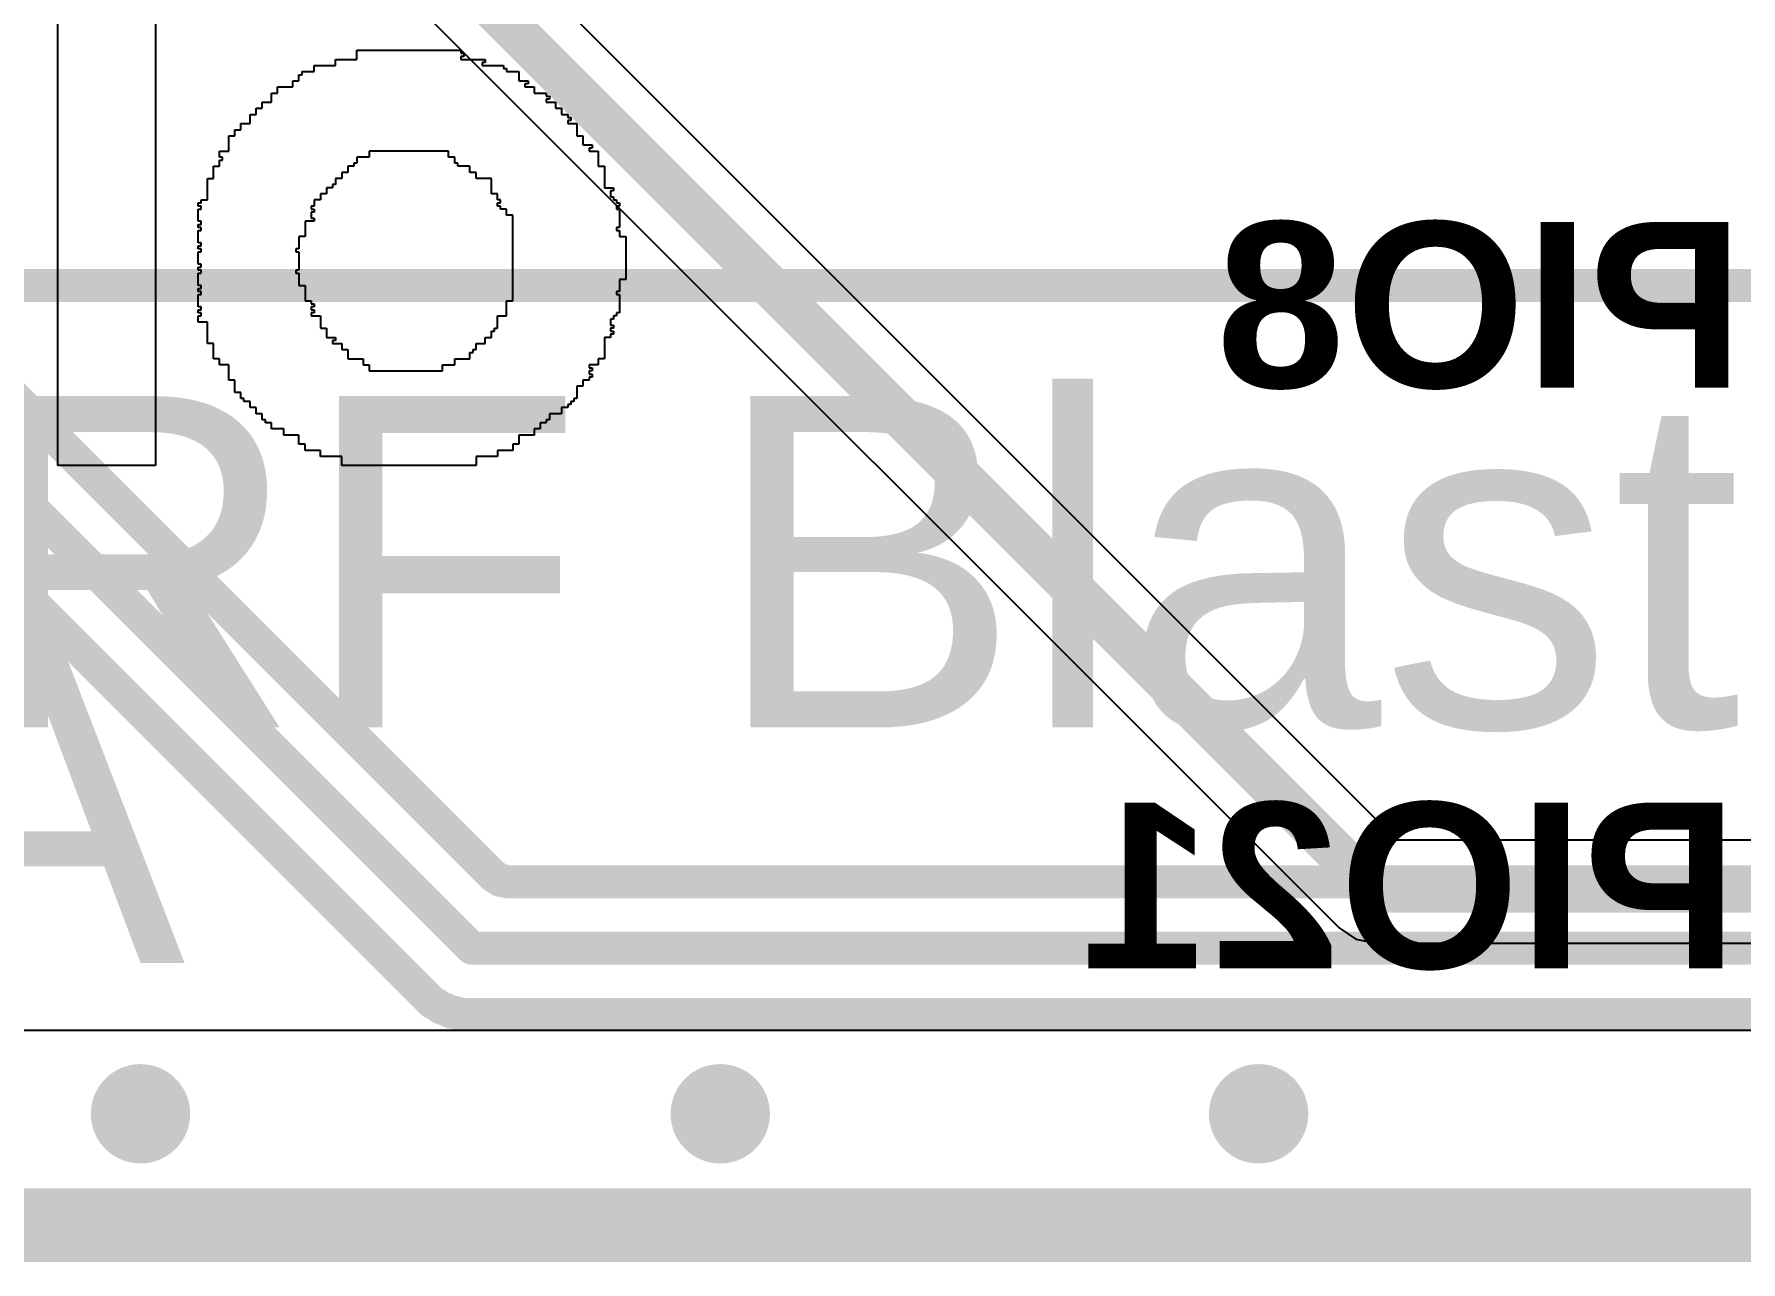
# Model space of a CAD drawing. Header units: inches. Extents: x 0 to 12.4, y -0.6 to 2.2.
# Drawn here: x 0.2022 to 0.6078, y -0.005 to 0.2868 of the extents above; entities that cross this region are included whole.
import ezdxf

# ---------------------------------------------------------------- set-up
doc = ezdxf.new("R2010")
doc.units = ezdxf.units.IN
doc.header["$MEASUREMENT"] = 0
for name, color, linetype in [('Board_Outline', 216, 'Continuous'), ('Bottom Layer', 5, 'Continuous'), ('Bottom Overlay', 54, 'Continuous'), ('Dimension', 6, 'Continuous'), ('Top Layer', 1, 'Continuous'), ('Top Overlay', 2, 'Continuous')]:
    doc.layers.add(name, color=color, linetype=linetype)
doc.styles.add('Arial', font='', dxfattribs={"height": 0.2})
doc.styles.add('Arial_Bold', font='', dxfattribs={"height": 0.2})
doc.styles.get('Arial').set_extended_font_data('Arial')
doc.styles.get('Arial_Bold').set_extended_font_data('Arial', bold=True)

msp = doc.modelspace()

# ---------------------------------------------------------------- hatches: boundary and pattern name
at = {"layer": 'Dimension'}
h = msp.add_hatch(color=6, dxfattribs=at)
edge = h.paths.add_edge_path()
edge.add_arc((0.2274549, 0.0301935), 0.011811, 0, 360)
h = msp.add_hatch(color=6, dxfattribs=at)
edge = h.paths.add_edge_path()
edge.add_arc((0.3652502, 0.0301935), 0.011811, 0, 360)
h = msp.add_hatch(color=6, dxfattribs=at)
edge = h.paths.add_edge_path()
edge.add_arc((0.4932029, 0.0301935), 0.011811, 0, 360)

# ---------------------------------------------------------------- linework, layer by layer
at = {"layer": 'Board_Outline'}
msp.add_lwpolyline([(0, 0, 0.01, 0.01, 0), (1.6929134, 0, 0.01, 0.01, 0)], format="xyseb", dxfattribs=at)
at = {"layer": 'Bottom Layer'}
for p, q in [((0.5260679, 0.0952351), (0.2212351, 0.4000679)), ((0.2003485, 0.3863485), (0.5123485, 0.0743485)), ((0.653, 0.0952351), (0.5260679, 0.0952351)), ((0.5123485, 0.0743485), (0.5163178, 0.0716962)), ((0.5163178, 0.0716962), (0.521, 0.0707649)), ((0.521, 0.0707649), (0.653, 0.0707649)), ((0.6609672, 0.0499999), (0.0499999, 0.0499999))]:
    msp.add_line(p, q, dxfattribs=at)
for points in [[(0.209, 0.395, 0.01, 0.01, 0), (0.521, 0.083, 0.01, 0.01, 0)], [(0.521, 0.083, 0.01, 0.01, 0), (0.69, 0.083, 0.01, 0.01, 0)]]:
    msp.add_lwpolyline(points, format="xyseb", dxfattribs=at)
msp.add_lwpolyline([(0.5185, 0.083, 0.005, 0.005, 1), (0.5235, 0.083, 0.005, 0.005, 1)], format="xyseb", close=True, dxfattribs=at)
msp.add_lwpolyline([(0.5185, 0.083, 0.005, 0.005, 1), (0.5235, 0.083, 0.005, 0.005, 1)], format="xyseb", close=True, dxfattribs=at)
at = {"layer": 'Dimension'}
for points in [[(0.1309982, 0.2447604, 0.007874, 0.007874, 0), (0.306195, 0.0695635, 0.007874, 0.007874, 0)], [(0.1189713, 0.2344884, 0.007874, 0.007874, 0), (0.2932797, 0.06018, 0.007874, 0.007874, 0)], [(0.1710137, 0.2270439, 0.007874, 0.007874, 0), (0.3112963, 0.0867611, 0.007874, 0.007874, 0)], [(0.1710137, 0.2270439, 0.007874, 0.007874, 0), (0.656365, 0.2270439, 0.007874, 0.007874, 0)], [(0.1710137, 0.2270439, 0.007874, 0.007874, 0), (0.656365, 0.2270439, 0.007874, 0.007874, 0)], [(0.3112963, 0.0867611, 0.007874, 0.007874, 0), (0.3128801, 0.0857029, 0.007874, 0.007874, 0)], [(0.3128801, 0.0857029, 0.007874, 0.007874, 0), (0.3147483, 0.0853313, 0.007874, 0.007874, 0)], [(0.3147483, 0.0853313, 0.007874, 0.007874, 0), (0.670135, 0.0853313, 0.007874, 0.007874, 0)], [(0.306195, 0.0695635, 0.007874, 0.007874, 0), (0.6900533, 0.0695635, 0.007874, 0.007874, 0)], [(0.2932797, 0.06018, 0.007874, 0.007874, 0), (0.2968115, 0.0566482, 0.007874, 0.007874, 0)], [(0.2968115, 0.0566482, 0.007874, 0.007874, 0), (0.2975886, 0.0562522, 0.007874, 0.007874, 0)], [(0.2975886, 0.0562522, 0.007874, 0.007874, 0), (0.2982418, 0.0558519, 0.007874, 0.007874, 0)], [(0.2982418, 0.0558519, 0.007874, 0.007874, 0), (0.298398, 0.0557385, 0.007874, 0.007874, 0)], [(0.298398, 0.0557385, 0.007874, 0.007874, 0), (0.2989474, 0.0553393, 0.007874, 0.007874, 0)], [(0.2989474, 0.0553393, 0.007874, 0.007874, 0), (0.299777, 0.0550698, 0.007874, 0.007874, 0)], [(0.299777, 0.0550698, 0.007874, 0.007874, 0), (0.3004842, 0.0547768, 0.007874, 0.007874, 0)], [(0.3004842, 0.0547768, 0.007874, 0.007874, 0), (0.3012618, 0.0543806, 0.007874, 0.007874, 0)], [(0.3012618, 0.0543806, 0.007874, 0.007874, 0), (0.3021233, 0.0542442, 0.007874, 0.007874, 0)], [(0.3021233, 0.0542442, 0.007874, 0.007874, 0), (0.3028681, 0.0540654, 0.007874, 0.007874, 0)], [(0.3028681, 0.0540654, 0.007874, 0.007874, 0), (0.3036977, 0.0537959, 0.007874, 0.007874, 0)], [(0.3036977, 0.0537959, 0.007874, 0.007874, 0), (0.3049537, 0.0537959, 0.007874, 0.007874, 0)], [(0.3049537, 0.0537959, 0.007874, 0.007874, 0), (0.304954, 0.0537959, 0.007874, 0.007874, 0)], [(0.304954, 0.0537959, 0.007874, 0.007874, 0), (0.3049541, 0.0537958, 0.007874, 0.007874, 0)], [(0.3049541, 0.0537958, 0.007874, 0.007874, 0), (0.670135, 0.0537958, 0.007874, 0.007874, 0)], [(0.0486216, 0.0085596, 0.007874, 0.007874, 0), (1.695242, 0.0085596, 0.007874, 0.007874, 0)]]:
    msp.add_lwpolyline(points, format="xyseb", dxfattribs=at)
for points in [[(0.3093278, 0.0867611, 0.003937, 0.003937, 1), (0.3132648, 0.0867611, 0.003937, 0.003937, 1)], [(0.3093278, 0.0867611, 0.003937, 0.003937, 1), (0.3132648, 0.0867611, 0.003937, 0.003937, 1)], [(0.3109116, 0.0857029, 0.003937, 0.003937, 1), (0.3148486, 0.0857029, 0.003937, 0.003937, 1)], [(0.3109116, 0.0857029, 0.003937, 0.003937, 1), (0.3148486, 0.0857029, 0.003937, 0.003937, 1)], [(0.3127798, 0.0853313, 0.003937, 0.003937, 1), (0.3167168, 0.0853313, 0.003937, 0.003937, 1)], [(0.3127798, 0.0853313, 0.003937, 0.003937, 1), (0.3167168, 0.0853313, 0.003937, 0.003937, 1)], [(0.3042265, 0.0695635, 0.003937, 0.003937, 1), (0.3081635, 0.0695635, 0.003937, 0.003937, 1)], [(0.3042265, 0.0695635, 0.003937, 0.003937, 1), (0.3081635, 0.0695635, 0.003937, 0.003937, 1)], [(0.2913112, 0.06018, 0.003937, 0.003937, 1), (0.2952482, 0.06018, 0.003937, 0.003937, 1)], [(0.2913112, 0.06018, 0.003937, 0.003937, 1), (0.2952482, 0.06018, 0.003937, 0.003937, 1)], [(0.294843, 0.0566482, 0.003937, 0.003937, 1), (0.29878, 0.0566482, 0.003937, 0.003937, 1)], [(0.294843, 0.0566482, 0.003937, 0.003937, 1), (0.29878, 0.0566482, 0.003937, 0.003937, 1)], [(0.2956201, 0.0562522, 0.003937, 0.003937, 1), (0.2995571, 0.0562522, 0.003937, 0.003937, 1)], [(0.2956201, 0.0562522, 0.003937, 0.003937, 1), (0.2995571, 0.0562522, 0.003937, 0.003937, 1)], [(0.2962733, 0.0558519, 0.003937, 0.003937, 1), (0.3002103, 0.0558519, 0.003937, 0.003937, 1)], [(0.2962733, 0.0558519, 0.003937, 0.003937, 1), (0.3002103, 0.0558519, 0.003937, 0.003937, 1)], [(0.2964295, 0.0557385, 0.003937, 0.003937, 1), (0.3003665, 0.0557385, 0.003937, 0.003937, 1)], [(0.2964295, 0.0557385, 0.003937, 0.003937, 1), (0.3003665, 0.0557385, 0.003937, 0.003937, 1)], [(0.2969789, 0.0553393, 0.003937, 0.003937, 1), (0.3009159, 0.0553393, 0.003937, 0.003937, 1)], [(0.2969789, 0.0553393, 0.003937, 0.003937, 1), (0.3009159, 0.0553393, 0.003937, 0.003937, 1)], [(0.2978085, 0.0550698, 0.003937, 0.003937, 1), (0.3017455, 0.0550698, 0.003937, 0.003937, 1)], [(0.2978085, 0.0550698, 0.003937, 0.003937, 1), (0.3017455, 0.0550698, 0.003937, 0.003937, 1)], [(0.2985157, 0.0547768, 0.003937, 0.003937, 1), (0.3024527, 0.0547768, 0.003937, 0.003937, 1)], [(0.2985157, 0.0547768, 0.003937, 0.003937, 1), (0.3024527, 0.0547768, 0.003937, 0.003937, 1)], [(0.2992933, 0.0543806, 0.003937, 0.003937, 1), (0.3032303, 0.0543806, 0.003937, 0.003937, 1)], [(0.2992933, 0.0543806, 0.003937, 0.003937, 1), (0.3032303, 0.0543806, 0.003937, 0.003937, 1)], [(0.3001548, 0.0542442, 0.003937, 0.003937, 1), (0.3040918, 0.0542442, 0.003937, 0.003937, 1)], [(0.3001548, 0.0542442, 0.003937, 0.003937, 1), (0.3040918, 0.0542442, 0.003937, 0.003937, 1)], [(0.3008996, 0.0540654, 0.003937, 0.003937, 1), (0.3048366, 0.0540654, 0.003937, 0.003937, 1)], [(0.3008996, 0.0540654, 0.003937, 0.003937, 1), (0.3048366, 0.0540654, 0.003937, 0.003937, 1)], [(0.3017292, 0.0537959, 0.003937, 0.003937, 1), (0.3056662, 0.0537959, 0.003937, 0.003937, 1)], [(0.3017292, 0.0537959, 0.003937, 0.003937, 1), (0.3056662, 0.0537959, 0.003937, 0.003937, 1)], [(0.3029852, 0.0537959, 0.003937, 0.003937, 1), (0.3069222, 0.0537959, 0.003937, 0.003937, 1)], [(0.3029852, 0.0537959, 0.003937, 0.003937, 1), (0.3069222, 0.0537959, 0.003937, 0.003937, 1)], [(0.3029855, 0.0537959, 0.003937, 0.003937, 1), (0.3069225, 0.0537959, 0.003937, 0.003937, 1)], [(0.3029855, 0.0537959, 0.003937, 0.003937, 1), (0.3069225, 0.0537959, 0.003937, 0.003937, 1)], [(0.3029856, 0.0537958, 0.003937, 0.003937, 1), (0.3069226, 0.0537958, 0.003937, 0.003937, 1)], [(0.3029856, 0.0537958, 0.003937, 0.003937, 1), (0.3069226, 0.0537958, 0.003937, 0.003937, 1)]]:
    msp.add_lwpolyline(points, format="xyseb", close=True, dxfattribs=at)
at = {"layer": 'Top Layer'}
msp.add_line((1.7379134, 0.05), (0.0499999, 0.0499999), dxfattribs=at)
at = {"layer": 'Top Overlay'}
for p, q in [((0.2077722, 0.1842239), (0.2077722, 0.3235907)), ((0.231, 0.3235907), (0.231, 0.206)), ((0.2738263, 0.2793126), (0.2738263, 0.2807645)), ((0.2738263, 0.2807645), (0.2789073, 0.2807645)), ((0.2789073, 0.2807645), (0.2789073, 0.282942)), ((0.2789073, 0.282942), (0.3035868, 0.282942)), ((0.3035868, 0.282942), (0.3035868, 0.2822162)), ((0.3035868, 0.2822162), (0.3043128, 0.2822162)), ((0.3043128, 0.2814902), (0.3035868, 0.2814902)), ((0.3035868, 0.2814902), (0.3035868, 0.2807645)), ((0.3035868, 0.2807645), (0.3093938, 0.2807645)), ((0.3043128, 0.2822162), (0.3043128, 0.2814902)), ((0.3093938, 0.2800387), (0.3086679, 0.2800387)), ((0.3086679, 0.2800387), (0.3086679, 0.2793126)), ((0.3093938, 0.2807645), (0.3093938, 0.2800387)), ((0.2651159, 0.2756833), (0.2651159, 0.2771351)), ((0.2651159, 0.2771351), (0.2658418, 0.2771351)), ((0.2658418, 0.2771351), (0.2658418, 0.2778609)), ((0.2658418, 0.2778609), (0.2687452, 0.2778609)), ((0.2687452, 0.2778609), (0.2687452, 0.2793126)), ((0.2687452, 0.2793126), (0.2738263, 0.2793126)), ((0.3086679, 0.2793126), (0.3137491, 0.2793126)), ((0.3137491, 0.2793126), (0.3137491, 0.2785868)), ((0.3137491, 0.2785868), (0.3144749, 0.2785868)), ((0.3144749, 0.2785868), (0.3144749, 0.2778609)), ((0.3144749, 0.2778609), (0.3173784, 0.2778609)), ((0.3173784, 0.2778609), (0.3173784, 0.2756833)), ((0.2585831, 0.2706022), (0.2585831, 0.27278)), ((0.2585831, 0.27278), (0.2600348, 0.27278)), ((0.2600348, 0.27278), (0.2600348, 0.2742316)), ((0.2600348, 0.2742316), (0.2636641, 0.2742316)), ((0.2636641, 0.2742316), (0.2636641, 0.2756833)), ((0.2636641, 0.2756833), (0.2651159, 0.2756833)), ((0.3173784, 0.2756833), (0.3195561, 0.2756833)), ((0.3195561, 0.2749575), (0.31883, 0.2749575)), ((0.31883, 0.2749575), (0.31883, 0.2742316)), ((0.31883, 0.2742316), (0.3210078, 0.2742316)), ((0.3195561, 0.2756833), (0.3195561, 0.2749575)), ((0.3210078, 0.2742316), (0.3210078, 0.27278)), ((0.3210078, 0.27278), (0.3239112, 0.27278)), ((0.3239112, 0.27278), (0.3239112, 0.2720539)), ((0.3239112, 0.2720539), (0.324637, 0.2720539)), ((0.324637, 0.2720539), (0.324637, 0.2713281)), ((0.2549537, 0.2676988), (0.2549537, 0.2691506)), ((0.2549537, 0.2691506), (0.2564054, 0.2691506)), ((0.2564054, 0.2691506), (0.2564054, 0.2706022)), ((0.2564054, 0.2706022), (0.2585831, 0.2706022)), ((0.324637, 0.2713281), (0.3239112, 0.2713281)), ((0.3239112, 0.2713281), (0.3239112, 0.2706022)), ((0.3239112, 0.2706022), (0.3260887, 0.2706022)), ((0.3260887, 0.2706022), (0.3260887, 0.2691506)), ((0.3260887, 0.2691506), (0.3275406, 0.2691506)), ((0.3275406, 0.2691506), (0.3275406, 0.2676988)), ((0.2498725, 0.2626177), (0.2498725, 0.2640694)), ((0.2498725, 0.2640694), (0.2513244, 0.2640694)), ((0.2513244, 0.2640694), (0.2513244, 0.2655213)), ((0.2513244, 0.2655213), (0.2535019, 0.2655213)), ((0.2535019, 0.2655213), (0.2535019, 0.2676988)), ((0.2535019, 0.2676988), (0.2549537, 0.2676988)), ((0.3275406, 0.2676988), (0.3289923, 0.2676988)), ((0.3289923, 0.2676988), (0.3289923, 0.266973)), ((0.3289923, 0.266973), (0.3297181, 0.266973)), ((0.3297181, 0.2662471), (0.3289923, 0.2662471)), ((0.3289923, 0.2662471), (0.3289923, 0.2655213)), ((0.3289923, 0.2655213), (0.3311699, 0.2655213)), ((0.3297181, 0.266973), (0.3297181, 0.2662471)), ((0.3311699, 0.2655213), (0.3311699, 0.2626177)), ((0.2484209, 0.2589884), (0.2484209, 0.2626177)), ((0.2484209, 0.2626177), (0.2498725, 0.2626177)), ((0.3311699, 0.2626177), (0.3326216, 0.2626177)), ((0.3326216, 0.2626177), (0.3326216, 0.2604401)), ((0.3326216, 0.2604401), (0.3347992, 0.2604401)), ((0.3347992, 0.2597143), (0.3340735, 0.2597143)), ((0.3340735, 0.2597143), (0.3340735, 0.2589884)), ((0.3347992, 0.2604401), (0.3347992, 0.2597143)), ((0.2462433, 0.2575365), (0.2462433, 0.2589884)), ((0.2462433, 0.2589884), (0.2484209, 0.2589884)), ((0.2469691, 0.2575365), (0.2462433, 0.2575365)), ((0.2462433, 0.255359), (0.2462433, 0.2568107)), ((0.2462433, 0.2568107), (0.2469691, 0.2568107)), ((0.2469691, 0.2568107), (0.2469691, 0.2575365)), ((0.2789073, 0.2560849), (0.2781815, 0.2560849)), ((0.2781815, 0.2560849), (0.2781815, 0.255359)), ((0.2818109, 0.2575365), (0.2789073, 0.2575365)), ((0.2789073, 0.2575365), (0.2789073, 0.2560849)), ((0.3006834, 0.2589884), (0.2818109, 0.2589884)), ((0.2818109, 0.2589884), (0.2818109, 0.2575365)), ((0.3006834, 0.2575365), (0.3006834, 0.2589884)), ((0.3021351, 0.2575365), (0.3006834, 0.2575365)), ((0.3021351, 0.2560849), (0.3021351, 0.2575365)), ((0.302861, 0.2560849), (0.3021351, 0.2560849)), ((0.302861, 0.255359), (0.302861, 0.2560849)), ((0.3340735, 0.2589884), (0.336251, 0.2589884)), ((0.336251, 0.2589884), (0.336251, 0.255359)), ((0.2433398, 0.2473745), (0.2433398, 0.2524556)), ((0.2433398, 0.2524556), (0.2447916, 0.2524556)), ((0.2447916, 0.2524556), (0.2447916, 0.255359)), ((0.2447916, 0.255359), (0.2462433, 0.255359)), ((0.275278, 0.2524556), (0.2738263, 0.2524556)), ((0.2738263, 0.2524556), (0.2738263, 0.2510039)), ((0.2767298, 0.2539073), (0.275278, 0.2539073)), ((0.275278, 0.2539073), (0.275278, 0.2524556)), ((0.2781815, 0.255359), (0.2767298, 0.255359)), ((0.2767298, 0.255359), (0.2767298, 0.2539073)), ((0.3057645, 0.255359), (0.302861, 0.255359)), ((0.3057645, 0.2539073), (0.3057645, 0.255359)), ((0.3072162, 0.2539073), (0.3057645, 0.2539073)), ((0.3072162, 0.2524556), (0.3072162, 0.2539073)), ((0.3108455, 0.2524556), (0.3072162, 0.2524556)), ((0.3108455, 0.2488262), (0.3108455, 0.2524556)), ((0.336251, 0.255359), (0.3377026, 0.255359)), ((0.3377026, 0.255359), (0.3377026, 0.250278)), ((0.2716486, 0.2488262), (0.2701969, 0.2488262)), ((0.2701969, 0.2488262), (0.2701969, 0.2473745)), ((0.2731005, 0.250278), (0.2716486, 0.250278)), ((0.2716486, 0.250278), (0.2716486, 0.2488262)), ((0.2738263, 0.2510039), (0.2731005, 0.2510039)), ((0.2731005, 0.2510039), (0.2731005, 0.250278)), ((0.3122974, 0.2488262), (0.3108455, 0.2488262)), ((0.3122974, 0.2473745), (0.3122974, 0.2488262)), ((0.3377026, 0.250278), (0.3398803, 0.250278)), ((0.3398803, 0.249552), (0.3391544, 0.249552)), ((0.3391544, 0.249552), (0.3391544, 0.2481003)), ((0.3391544, 0.2481003), (0.3398803, 0.2481003)), ((0.3398803, 0.250278), (0.3398803, 0.249552)), ((0.3398803, 0.2481003), (0.3398803, 0.2473745)), ((0.2411623, 0.2459227), (0.2411623, 0.2466486)), ((0.2411623, 0.2466486), (0.241888, 0.2466486)), ((0.241888, 0.2459227), (0.2411623, 0.2459227)), ((0.2411623, 0.2422933), (0.2411623, 0.2451969)), ((0.2411623, 0.2451969), (0.241888, 0.2451969)), ((0.241888, 0.2466486), (0.241888, 0.2473745)), ((0.241888, 0.2473745), (0.2433398, 0.2473745)), ((0.241888, 0.2451969), (0.241888, 0.2459227)), ((0.2687452, 0.2459227), (0.2680193, 0.2459227)), ((0.2680193, 0.2459227), (0.2680193, 0.2451969)), ((0.2680193, 0.2451969), (0.2687452, 0.2451969)), ((0.2687452, 0.244471), (0.2680193, 0.244471)), ((0.2680193, 0.244471), (0.2680193, 0.2430193)), ((0.2701969, 0.2473745), (0.2687452, 0.2473745)), ((0.2687452, 0.2473745), (0.2687452, 0.2459227)), ((0.2687452, 0.2451969), (0.2687452, 0.244471)), ((0.3130232, 0.2473745), (0.3122974, 0.2473745)), ((0.3122974, 0.2459227), (0.3122974, 0.2466486)), ((0.3122974, 0.2466486), (0.3130232, 0.2466486)), ((0.3130232, 0.2459227), (0.3122974, 0.2459227)), ((0.3130232, 0.2466486), (0.3130232, 0.2473745)), ((0.3130232, 0.2451969), (0.3130232, 0.2459227)), ((0.3144749, 0.2451969), (0.3130232, 0.2451969)), ((0.3144749, 0.2437452), (0.3144749, 0.2451969)), ((0.3159266, 0.2437452), (0.3144749, 0.2437452)), ((0.3159266, 0.2234208), (0.3159266, 0.2437452)), ((0.3398803, 0.2473745), (0.3406061, 0.2473745)), ((0.3406061, 0.2473745), (0.3406061, 0.2466486)), ((0.3406061, 0.2466486), (0.3413319, 0.2466486)), ((0.3413319, 0.2459227), (0.3406061, 0.2459227)), ((0.3406061, 0.2459227), (0.3406061, 0.2451969)), ((0.3406061, 0.2451969), (0.3413319, 0.2451969)), ((0.3413319, 0.2466486), (0.3413319, 0.2459227)), ((0.3413319, 0.2451969), (0.3413319, 0.2408418)), ((0.241888, 0.2422933), (0.2411623, 0.2422933)), ((0.2411623, 0.2408418), (0.2411623, 0.2415675)), ((0.2411623, 0.2415675), (0.241888, 0.2415675)), ((0.241888, 0.2408418), (0.2411623, 0.2408418)), ((0.2411623, 0.2372124), (0.2411623, 0.2401157)), ((0.2411623, 0.2401157), (0.241888, 0.2401157)), ((0.241888, 0.2415675), (0.241888, 0.2422933)), ((0.241888, 0.2401157), (0.241888, 0.2408418)), ((0.2687452, 0.2422933), (0.2665676, 0.2422933)), ((0.2665676, 0.2422933), (0.2665676, 0.238664)), ((0.2680193, 0.2430193), (0.2687452, 0.2430193)), ((0.2687452, 0.2430193), (0.2687452, 0.2422933)), ((0.3413319, 0.2408418), (0.3406061, 0.2408418)), ((0.3406061, 0.2408418), (0.3406061, 0.2401157)), ((0.3406061, 0.2401157), (0.3413319, 0.2401157)), ((0.3413319, 0.2401157), (0.3413319, 0.238664)), ((0.241888, 0.2372124), (0.2411623, 0.2372124)), ((0.2411623, 0.2357606), (0.2411623, 0.2364865)), ((0.2411623, 0.2364865), (0.241888, 0.2364865)), ((0.241888, 0.2357606), (0.2411623, 0.2357606)), ((0.241888, 0.2364865), (0.241888, 0.2372124)), ((0.241888, 0.2350346), (0.241888, 0.2357606)), ((0.2651159, 0.2357606), (0.2643899, 0.2357606)), ((0.2643899, 0.2357606), (0.2643899, 0.2350346)), ((0.2665676, 0.238664), (0.2651159, 0.238664)), ((0.2651159, 0.238664), (0.2651159, 0.2357606)), ((0.3413319, 0.238664), (0.3427837, 0.238664)), ((0.3427837, 0.238664), (0.3427837, 0.2285019)), ((0.2411623, 0.2321312), (0.2411623, 0.2350346)), ((0.2411623, 0.2350346), (0.241888, 0.2350346)), ((0.241888, 0.2321312), (0.2411623, 0.2321312)), ((0.2411623, 0.2306795), (0.2411623, 0.2314054)), ((0.2411623, 0.2314054), (0.241888, 0.2314054)), ((0.241888, 0.2314054), (0.241888, 0.2321312)), ((0.2643899, 0.2350346), (0.2651159, 0.2350346)), ((0.2651159, 0.2350346), (0.2651159, 0.2306795)), ((0.241888, 0.2306795), (0.2411623, 0.2306795)), ((0.2411623, 0.2270502), (0.2411623, 0.2299537)), ((0.2411623, 0.2299537), (0.241888, 0.2299537)), ((0.241888, 0.2299537), (0.241888, 0.2306795)), ((0.2651159, 0.2306795), (0.2643899, 0.2306795)), ((0.2643899, 0.2306795), (0.2643899, 0.2299537)), ((0.2643899, 0.2299537), (0.2651159, 0.2299537)), ((0.2651159, 0.2299537), (0.2651159, 0.2270502)), ((0.3427837, 0.2285019), (0.3413319, 0.2285019)), ((0.3413319, 0.2285019), (0.3413319, 0.2255983)), ((0.241888, 0.2270502), (0.2411623, 0.2270502)), ((0.2411623, 0.2255983), (0.2411623, 0.2263244)), ((0.2411623, 0.2263244), (0.241888, 0.2263244)), ((0.241888, 0.2255983), (0.2411623, 0.2255983)), ((0.2411623, 0.221969), (0.2411623, 0.2248725)), ((0.2411623, 0.2248725), (0.241888, 0.2248725)), ((0.241888, 0.2263244), (0.241888, 0.2270502)), ((0.241888, 0.2248725), (0.241888, 0.2255983)), ((0.2651159, 0.2270502), (0.2665676, 0.2270502)), ((0.2665676, 0.2270502), (0.2665676, 0.2234208)), ((0.2665676, 0.2234208), (0.2680193, 0.2234208)), ((0.2680193, 0.2234208), (0.2680193, 0.222695)), ((0.3144749, 0.2197915), (0.3144749, 0.2234208)), ((0.3144749, 0.2234208), (0.3159266, 0.2234208)), ((0.3413319, 0.2255983), (0.3406061, 0.2255983)), ((0.3406061, 0.2255983), (0.3406061, 0.2248725)), ((0.3406061, 0.2248725), (0.3413319, 0.2248725)), ((0.3413319, 0.2248725), (0.3413319, 0.2205174)), ((0.241888, 0.221969), (0.2411623, 0.221969)), ((0.2411623, 0.2205174), (0.2411623, 0.2212432)), ((0.2411623, 0.2212432), (0.241888, 0.2212432)), ((0.241888, 0.2205174), (0.2411623, 0.2205174)), ((0.2411623, 0.2183399), (0.2411623, 0.2197915)), ((0.2411623, 0.2197915), (0.241888, 0.2197915)), ((0.241888, 0.2212432), (0.241888, 0.221969)), ((0.241888, 0.2197915), (0.241888, 0.2205174)), ((0.2680193, 0.222695), (0.2687452, 0.222695)), ((0.2687452, 0.221969), (0.2680193, 0.221969)), ((0.2680193, 0.221969), (0.2680193, 0.2212432)), ((0.2680193, 0.2212432), (0.2687452, 0.2212432)), ((0.2687452, 0.2205174), (0.2680193, 0.2205174)), ((0.2680193, 0.2205174), (0.2680193, 0.2197915)), ((0.2680193, 0.2197915), (0.2701969, 0.2197915)), ((0.2687452, 0.222695), (0.2687452, 0.221969)), ((0.2687452, 0.2212432), (0.2687452, 0.2205174)), ((0.2701969, 0.2197915), (0.2701969, 0.216888)), ((0.3122974, 0.216888), (0.3122974, 0.2197915)), ((0.3122974, 0.2197915), (0.3144749, 0.2197915)), ((0.3398803, 0.2190657), (0.3391544, 0.2190657)), ((0.3391544, 0.2190657), (0.3391544, 0.2176138)), ((0.3406061, 0.2197915), (0.3398803, 0.2197915)), ((0.3398803, 0.2197915), (0.3398803, 0.2190657)), ((0.3413319, 0.2205174), (0.3406061, 0.2205174)), ((0.3406061, 0.2205174), (0.3406061, 0.2197915)), ((0.2433398, 0.2183399), (0.2411623, 0.2183399)), ((0.2433398, 0.2132587), (0.2433398, 0.2183399)), ((0.2701969, 0.216888), (0.2716486, 0.216888)), ((0.2716486, 0.216888), (0.2716486, 0.2147105)), ((0.3108455, 0.2147105), (0.3108455, 0.2161621)), ((0.3108455, 0.2161621), (0.3115713, 0.2161621)), ((0.3115713, 0.2161621), (0.3115713, 0.216888)), ((0.3115713, 0.216888), (0.3122974, 0.216888)), ((0.3391544, 0.2176138), (0.3398803, 0.2176138)), ((0.3398803, 0.216888), (0.3391544, 0.216888)), ((0.3391544, 0.216888), (0.3391544, 0.2161621)), ((0.3391544, 0.2161621), (0.3398803, 0.2161621)), ((0.3398803, 0.2154363), (0.3391544, 0.2154363)), ((0.3391544, 0.2154363), (0.3391544, 0.2147105)), ((0.3398803, 0.2176138), (0.3398803, 0.216888)), ((0.3398803, 0.2161621), (0.3398803, 0.2154363)), ((0.2447916, 0.2132587), (0.2433398, 0.2132587)), ((0.2447916, 0.2096293), (0.2447916, 0.2132587)), ((0.2716486, 0.2147105), (0.2738263, 0.2147105)), ((0.2738263, 0.2139845), (0.2731005, 0.2139845)), ((0.2731005, 0.2139845), (0.2731005, 0.2132587)), ((0.2731005, 0.2132587), (0.275278, 0.2132587)), ((0.2738263, 0.2147105), (0.2738263, 0.2139845)), ((0.275278, 0.2132587), (0.275278, 0.211807)), ((0.275278, 0.211807), (0.2767298, 0.211807)), ((0.2767298, 0.211807), (0.2767298, 0.2096293)), ((0.3057645, 0.2096293), (0.3057645, 0.2110812)), ((0.3057645, 0.2110812), (0.3064904, 0.2110812)), ((0.3064904, 0.2110812), (0.3064904, 0.211807)), ((0.3064904, 0.211807), (0.3072162, 0.211807)), ((0.3072162, 0.211807), (0.3072162, 0.2132587)), ((0.3072162, 0.2132587), (0.3093938, 0.2132587)), ((0.3093938, 0.2132587), (0.3093938, 0.2147105)), ((0.3093938, 0.2147105), (0.3108455, 0.2147105)), ((0.3391544, 0.2147105), (0.3377026, 0.2147105)), ((0.3377026, 0.2147105), (0.3377026, 0.2096293)), ((0.2462433, 0.2096293), (0.2447916, 0.2096293)), ((0.2462433, 0.2081776), (0.2462433, 0.2096293)), ((0.2484209, 0.2081776), (0.2462433, 0.2081776)), ((0.2484209, 0.2045483), (0.2484209, 0.2081776)), ((0.2767298, 0.2096293), (0.2803592, 0.2096293)), ((0.2803592, 0.2096293), (0.2803592, 0.2081776)), ((0.2803592, 0.2081776), (0.2818109, 0.2081776)), ((0.2818109, 0.2081776), (0.2818109, 0.2067258)), ((0.2992317, 0.2067258), (0.2992317, 0.2081776)), ((0.2992317, 0.2081776), (0.3021351, 0.2081776)), ((0.3021351, 0.2081776), (0.3021351, 0.2096293)), ((0.3021351, 0.2096293), (0.3057645, 0.2096293)), ((0.336251, 0.2081776), (0.3340735, 0.2081776)), ((0.3340735, 0.2081776), (0.3340735, 0.2074517)), ((0.3340735, 0.2074517), (0.3347992, 0.2074517)), ((0.3347992, 0.2074517), (0.3347992, 0.2067258)), ((0.3377026, 0.2096293), (0.336251, 0.2096293)), ((0.336251, 0.2096293), (0.336251, 0.2081776)), ((0.231, 0.206), (0.231, 0.2052742)), ((0.231, 0.2052742), (0.231, 0.1842239)), ((0.2498725, 0.2045483), (0.2484209, 0.2045483)), ((0.2498725, 0.2016448), (0.2498725, 0.2045483)), ((0.2818109, 0.2067258), (0.2992317, 0.2067258)), ((0.3326216, 0.2030964), (0.3311699, 0.2030964)), ((0.3311699, 0.2030964), (0.3311699, 0.200193)), ((0.3340735, 0.2045483), (0.3326216, 0.2045483)), ((0.3326216, 0.2045483), (0.3326216, 0.2030964)), ((0.3347992, 0.2067258), (0.3340735, 0.2067258)), ((0.3340735, 0.2067258), (0.3340735, 0.206)), ((0.3340735, 0.206), (0.3347992, 0.206)), ((0.3347992, 0.2052742), (0.3340735, 0.2052742)), ((0.3340735, 0.2052742), (0.3340735, 0.2045483)), ((0.3347992, 0.206), (0.3347992, 0.2052742)), ((0.2513244, 0.2016448), (0.2498725, 0.2016448)), ((0.2513244, 0.200193), (0.2513244, 0.2016448)), ((0.2520503, 0.200193), (0.2513244, 0.200193)), ((0.2520503, 0.1994671), (0.2520503, 0.200193)), ((0.2535019, 0.1994671), (0.2520503, 0.1994671)), ((0.2535019, 0.1980155), (0.2535019, 0.1994671)), ((0.3304441, 0.1994671), (0.3297181, 0.1994671)), ((0.3297181, 0.1994671), (0.3297181, 0.1987413)), ((0.3311699, 0.200193), (0.3304441, 0.200193)), ((0.3304441, 0.200193), (0.3304441, 0.1994671)), ((0.2549537, 0.1980155), (0.2535019, 0.1980155)), ((0.2549537, 0.1965637), (0.2549537, 0.1980155)), ((0.2564054, 0.1965637), (0.2549537, 0.1965637)), ((0.2564054, 0.1951119), (0.2564054, 0.1965637)), ((0.2571312, 0.1951119), (0.2564054, 0.1951119)), ((0.2571312, 0.1943861), (0.2571312, 0.1951119)), ((0.324637, 0.1951119), (0.3239112, 0.1951119)), ((0.3239112, 0.1951119), (0.3239112, 0.1943861)), ((0.3275406, 0.1965637), (0.324637, 0.1965637)), ((0.324637, 0.1965637), (0.324637, 0.1951119)), ((0.3289923, 0.1980155), (0.3275406, 0.1980155)), ((0.3275406, 0.1980155), (0.3275406, 0.1965637)), ((0.3297181, 0.1987413), (0.3289923, 0.1987413)), ((0.3289923, 0.1987413), (0.3289923, 0.1980155)), ((0.2585831, 0.1943861), (0.2571312, 0.1943861)), ((0.2585831, 0.1929343), (0.2585831, 0.1943861)), ((0.2614865, 0.1929343), (0.2585831, 0.1929343)), ((0.2614865, 0.1914826), (0.2614865, 0.1929343)), ((0.2651159, 0.1914826), (0.2614865, 0.1914826)), ((0.2651159, 0.189305), (0.2651159, 0.1914826)), ((0.3210078, 0.1914826), (0.3173784, 0.1914826)), ((0.3173784, 0.1914826), (0.3173784, 0.1900309)), ((0.3224594, 0.1929343), (0.3210078, 0.1929343)), ((0.3210078, 0.1929343), (0.3210078, 0.1914826)), ((0.3239112, 0.1943861), (0.3224594, 0.1943861)), ((0.3224594, 0.1943861), (0.3224594, 0.1929343)), ((0.2665676, 0.189305), (0.2651159, 0.189305)), ((0.2665676, 0.1878532), (0.2665676, 0.189305)), ((0.2701969, 0.1878532), (0.2665676, 0.1878532)), ((0.2701969, 0.1864015), (0.2701969, 0.1878532)), ((0.3159266, 0.1878532), (0.3122974, 0.1878532)), ((0.3122974, 0.1878532), (0.3122974, 0.1864015)), ((0.3173784, 0.189305), (0.3159266, 0.189305)), ((0.3159266, 0.189305), (0.3159266, 0.1878532)), ((0.3173784, 0.1900309), (0.3173784, 0.189305)), ((0.231, 0.1842239), (0.2077722, 0.1842239)), ((0.275278, 0.1864015), (0.2701969, 0.1864015)), ((0.275278, 0.1842239), (0.275278, 0.1864015)), ((0.3072162, 0.1842239), (0.275278, 0.1842239)), ((0.3122974, 0.1864015), (0.3072162, 0.1864015)), ((0.3072162, 0.1864015), (0.3072162, 0.1842239))]:
    msp.add_line(p, q, dxfattribs=at)

# ---------------------------------------------------------------- texts
at = {"layer": 'Bottom Overlay', "style": 'Arial_Bold', "text_generation_flag": 2}
for s, p in [('GPIO8', (0.6512691, 0.2027758)), ('GPIO21', (0.649878, 0.0647758))]:
    msp.add_text(s, height=0.0393701, rotation=360, dxfattribs=at).set_placement(p)
at = {"layer": 'Top Overlay', "style": 'Arial'}
for s, p in [('IR+RF Blaster', (0.012, 0.122)), ('revA', (0.012, 0.066))]:
    msp.add_text(s, height=0.0787402, dxfattribs=at).set_placement(p)

doc.saveas('drawing.dxf')
